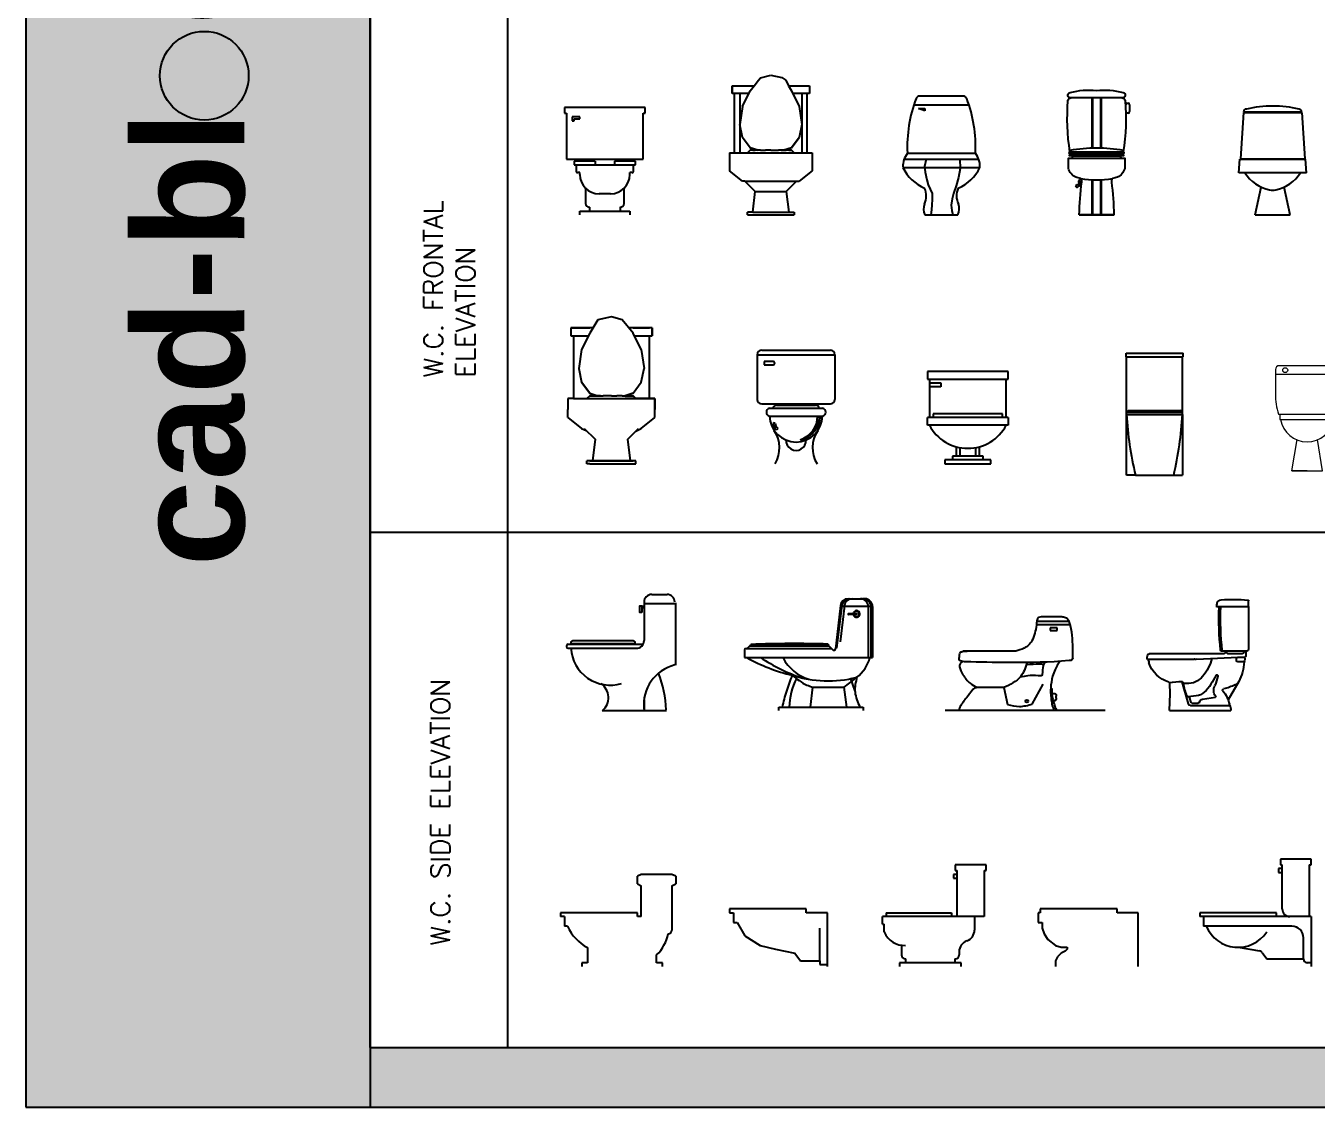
# Model space of a CAD drawing. Header units: millimetres. Extents: x 21526 to 38340, y 1344 to 14848.
# Drawn here: x 21526 to 29919, y 1344 to 8372 of the extents above; entities that cross this region are included whole.
import ezdxf

# ---------------------------------------------------------------- set-up
doc = ezdxf.new("R2010")
doc.units = ezdxf.units.MM
doc.layers.add('www.cad-blocks.net', color=7, linetype='Continuous')
doc.styles.get("Standard").update_dxf_attribs({"font": 'arial.ttf'})

# ---------------------------------------------------------------- blocks, each defined once
blk = doc.blocks.new('A$C23D70EB2')
for p, q in [((524.2, 698.9, -342.9), (0, 698.9, -342.9)), ((0, 698.9, -342.9), (0, 661.4, -342.9)), ((524.2, 661.4, -342.9), (524.2, 698.9, -342.9)), ((0, 661.4, -342.9), (12.5, 661.4, -342.9)), ((12.5, 661.4, -342.9), (12.5, 361.9, -342.9)), ((99.8, 636.5, -342.9), (49.9, 636.5, -342.9)), ((49.9, 636.5, -342.9), (49.9, 611.5, -342.9)), ((49.9, 611.5, -342.9), (62.4, 611.5, -342.9)), ((62.4, 624, -342.9), (99.8, 624, -342.9)), ((62.4, 611.5, -342.9), (62.4, 624, -342.9)), ((99.8, 624, -342.9), (99.8, 636.5, -342.9)), ((511.7, 661.4, -342.9), (524.2, 661.4, -342.9)), ((511.7, 361.9, -342.9), (511.7, 661.4, -342.9)), ((12.5, 361.9, -342.9), (511.7, 361.9, -342.9)), ((62.4, 349.4, -342.9), (62.4, 324.5, -342.9)), ((199.7, 349.4, -342.9), (62.4, 349.4, -342.9)), ((199.7, 349.4, -342.9), (199.7, 324.5, -342.9)), ((324.5, 349.4, -342.9), (324.5, 324.5, -342.9)), ((461.8, 349.4, -342.9), (324.5, 349.4, -342.9)), ((461.8, 324.5, -342.9), (461.8, 349.4, -342.9)), ((62.4, 324.5, -342.9), (461.8, 324.5, -342.9)), ((74.9, 324.5, -342.9), (74.9, 287, -342.9)), ((99.8, 274.6, -342.9), (87.4, 274.6, -342.9)), ((99.8, 262.1, -342.9), (99.8, 274.6, -342.9)), ((436.8, 274.6, -342.9), (424.3, 274.6, -342.9)), ((424.3, 262.1, -342.9), (424.3, 274.6, -342.9)), ((449.3, 287, -342.9), (449.3, 324.5, -342.9)), ((137.3, 173, -342.9), (137.3, 74.9, -342.9)), ((386.9, 74.9, -342.9), (386.9, 173, -342.9)), ((299.5, 137.3, -342.9), (224.6, 137.3, -342.9)), ((99.8, 25, -342.9), (424.3, 25, -342.9)), ((99.8, 0, -342.9), (99.8, 25, -342.9)), ((162.2, 49.9, -342.9), (162.2, 25, -342.9)), ((361.9, 49.9, -342.9), (361.9, 25, -342.9)), ((424.3, 25, -342.9), (424.3, 0, -342.9))]:
    blk.add_line(p, q)
for centre, radius, start, end in [((87.4, 287, -342.9), 12.5, 180, 270), ((224.6, 262.1, -342.9), 124.8, 180, 270), ((299.5, 262.1, -342.9), 124.8, 270, 0), ((436.8, 287, -342.9), 12.5, 270, 0), ((162.2, 74.9, -342.9), 25, 180, 270), ((361.9, 74.9, -342.9), 25, 270, 0)]:
    blk.add_arc(centre, radius, start, end)
blk = doc.blocks.new('A$C02040E19')
for p, q in [((16.8, 840, 10), (161.3, 840, 10)), ((16.8, 840, 10), (16.8, 789.6, 10)), ((16.8, 789.6, 10), (16.8, 840, 10)), ((134.4, 806.4, 10), (161.3, 840, 10)), ((161.3, 840, 10), (189, 876, 10)), ((189, 876, 10), (201.6, 890.4, 10)), ((201.6, 890.4, 10), (268.8, 907.2, 10)), ((268.8, 907.2, 10), (339.6, 893, 10)), ((339.6, 893, 10), (365.7, 875, 10)), ((365.7, 875, 10), (383, 840, 10)), ((383, 840, 10), (520.8, 840, 10)), ((383, 840, 10), (403.2, 806.4, 10)), ((520.8, 840, 10), (520.8, 789.6, 10)), ((520.8, 840, 10), (520.8, 789.6, 10)), ((33.6, 789.6, 10), (16.8, 789.6, 10)), ((126, 789.6, 10), (33.6, 789.6, 10)), ((33.6, 403.2, 10), (33.6, 789.6, 10)), ((33.6, 403.2, 10), (33.6, 789.6, 10)), ((67.2, 789.6, 10), (67.2, 403.2, 10)), ((84, 705.6, 10), (134.4, 806.4, 10)), ((403.2, 806.4, 10), (453.6, 705.6, 10)), ((504, 789.6, 10), (411.6, 789.6, 10)), ((470.4, 789.6, 10), (470.4, 403.2, 10)), ((504, 789.6, 10), (504, 403.2, 10)), ((504, 789.6, 10), (504, 403.2, 10)), ((520.8, 789.6, 10), (504, 789.6, 10)), ((84, 705.6, 10), (67.2, 588, 10)), ((453.6, 705.6, 10), (470.4, 588, 10)), ((84, 504, 10), (67.2, 588, 10)), ((84, 504, 10), (67.2, 588, 10)), ((470.4, 588, 10), (453.6, 504, 10)), ((470.4, 588, 10), (453.6, 504, 10)), ((134.4, 436.8, 10), (84, 504, 10)), ((134.4, 436.8, 10), (84, 504, 10)), ((453.6, 504, 10), (403.2, 436.8, 10)), ((403.2, 436.8, 10), (453.6, 504, 10)), ((117.6, 403.2, 10), (134.4, 420, 10)), ((134.4, 420, 10), (117.6, 403.2, 10)), ((184.8, 420, 10), (134.4, 436.8, 10)), ((134.4, 436.8, 10), (184.8, 420, 10)), ((151.2, 420, 10), (134.4, 420, 10)), ((151.2, 420, 10), (134.4, 420, 10)), ((151.2, 420, 10), (168, 420, 10)), ((168, 420, 10), (151.2, 420, 10)), ((201.6, 420, 10), (168, 420, 10)), ((201.6, 420, 10), (168, 420, 10)), ((201.6, 420, 10), (235.2, 420, 10)), ((201.6, 420, 10), (235.2, 420, 10)), ((268.8, 420, 10), (235.2, 420, 10)), ((268.8, 420, 10), (235.2, 420, 10)), ((268.8, 420, 10), (319.2, 420, 10)), ((268.8, 420, 10), (319.2, 420, 10)), ((336, 420, 10), (319.2, 420, 10)), ((336, 420, 10), (319.2, 420, 10)), ((336, 420, 10), (369.6, 420, 10)), ((369.6, 420, 10), (336, 420, 10)), ((403.2, 436.8, 10), (352.8, 420, 10)), ((403.2, 436.8, 10), (352.8, 420, 10)), ((386.4, 420, 10), (369.6, 420, 10)), ((386.4, 420, 10), (369.6, 420, 10)), ((386.4, 420, 10), (403.2, 420, 10)), ((403.2, 420, 10), (386.4, 420, 10)), ((403.2, 420, 10), (420, 403.2, 10)), ((420, 403.2, 10), (403.2, 420, 10)), ((0, 403.2, 10), (0, 285.6, 10)), ((0, 403.2, 10), (33.6, 403.2, 10)), ((33.6, 403.2, 10), (504, 403.2, 10)), ((504, 403.2, 10), (537.6, 403.2, 10)), ((537.6, 403.2, 10), (537.6, 285.6, 10)), ((84, 218.4, 10), (0, 285.6, 10)), ((537.6, 285.6, 10), (453.6, 218.4, 10)), ((100.8, 218.4, 10), (84, 218.4, 10)), ((168, 151.2, 10), (100.8, 218.4, 10)), ((100.8, 218.4, 10), (436.8, 218.4, 10)), ((436.8, 218.4, 10), (369.6, 151.2, 10)), ((436.8, 218.4, 10), (453.6, 218.4, 10)), ((151.2, 16.8, 10), (168, 151.2, 10)), ((168, 151.2, 10), (369.6, 151.2, 10)), ((369.6, 151.2, 10), (386.4, 16.8, 10)), ((151.2, 16.8, 10), (117.6, 16.8, 10)), ((117.6, 0, 10), (117.6, 16.8, 10)), ((151.2, 16.8, 10), (386.4, 16.8, 10)), ((386.4, 16.8, 10), (420, 16.8, 10)), ((420, 16.8, 10), (420, 0, 10)), ((117.6, 0, 10), (420, 0, 10))]:
    blk.add_line(p, q)
blk = doc.blocks.new('A$C18DD4CC0')
for p, q in [((753.8, 609.1), (624.6, 609.1)), ((813.4, 557.7), (593.3, 557.7)), ((806.3, 577.9), (595, 577.9)), ((727.8, 537.8), (683.4, 537.8)), ((683.4, 537.8), (683.4, 520.3)), ((683.4, 520.3), (727.8, 520.3)), ((727.8, 520.3), (727.8, 537.8)), ((458.6, 385.2), (117.6, 385.2)), ((828.9, 342.1), (830.2, 385.2)), ((566.3, 41.7), (636.3, 170.8)), ((383, 150.3), (205.7, 150.6)), ((382, 149.2), (404.8, 39)), ((1040.6, 0), (0, 0))]:
    blk.add_line(p, q)
blk.add_circle((531, 61.1), 8.48)
for points, knots in [([(624.6, 609.1), (618.1, 608), (593.9, 603.6), (595.4, 550.6), (583.1, 503.3), (566, 444.8), (517.9, 402.3), (477.1, 390.5), (458.6, 385.2)], [0, 0, 0, 0, 18.236176, 69.061561, 122.456884, 176.593694, 245.779507, 303.423051, 303.423051, 303.423051, 303.423051]), ([(830.2, 385.2), (829, 441.3), (827.7, 499.7), (811.6, 565.3), (805.2, 583), (791.5, 600.9), (772.7, 606.6), (760.8, 608.2), (753.8, 609.1)], [0, 0, 0, 0, 167.056428, 174.252537, 202.450997, 223.475059, 238.398193, 259.649204, 259.649204, 259.649204, 259.649204]), ([(126.4, 317.4), (119.6, 317.7), (107.9, 318.2), (91.8, 326.3), (90.9, 344.1), (93.4, 359.7), (95.2, 378.5), (106.6, 382.1), (113.6, 385.1), (126, 385.6), (135.4, 385.4), (142.2, 385.4)], [0, 0, 0, 0, 20.780863, 35.63053, 47.472751, 69.520682, 87.74979, 94.511155, 103.195767, 110.779566, 131.378002, 131.378002, 131.378002, 131.378002]), ([(828.9, 342.1), (827.7, 337.4), (824.8, 326.4), (676.6, 312.4), (477.3, 312), (245.2, 313.3), (139.9, 317), (126.4, 317.4)], [0, 0, 0, 0, 13.293157, 31.529334, 395.078492, 671.058398, 711.59241, 711.59241, 711.59241, 711.59241]), ([(112.8, 317.3), (106.4, 313.5), (94.1, 306.2), (92.5, 270.9), (117.1, 227.3), (154.4, 178.7), (190.7, 158.8), (205.7, 150.6)], [0, 0, 0, 0, 21.013095, 40.027575, 96.711891, 169.218526, 219.988383, 219.988383, 219.988383, 219.988383]), ([(534, 313.3), (522.4, 279.1), (496.4, 202.3), (421.9, 168.2), (380.6, 149.2)], [0, 0, 0, 0, 104.066546, 233.566286, 233.566286, 233.566286, 233.566286]), ([(648.4, 314.6), (643.6, 307.1), (628.4, 283.3), (636.3, 252.2), (627.1, 222.4), (585.4, 229.7), (543.9, 228.6), (504.7, 220), (488.3, 216.5)], [0, 0, 0, 0, 25.867335, 82.592229, 89.833464, 112.868652, 181.501699, 230.854119, 230.854119, 230.854119, 230.854119]), ([(639, 299.8), (630.5, 300.4), (593.7, 302.7), (556.9, 299.6), (528.7, 297.1)], [0, 0, 0, 0, 25.604396, 110.482575, 110.482575, 110.482575, 110.482575]), ([(745.3, 318.6), (734.2, 302.1), (714.2, 272.4), (693.4, 213), (685.7, 158.2), (685.1, 103.2), (691.3, 64.4), (695, 30.8), (703.2, 14.1), (705.4, 2.7), (701.2, 0.7), (699.6, 0)], [0, 0, 0, 0, 59.735364, 106.951324, 187.196144, 224.842231, 270.870894, 306.469727, 322.208435, 330.275383, 335.12636, 335.12636, 335.12636, 335.12636]), ([(204.3, 147.9), (200.6, 147.8), (191, 147.5), (167.5, 122.7), (139.2, 80.2), (104.8, 42.9), (88.8, 10.5), (92.9, 2.2), (94, 0)], [0, 0, 0, 0, 10.849172, 28.077118, 96.140782, 166.348893, 185.92635, 193.167764, 193.167764, 193.167764, 193.167764]), ([(686.1, 149.2), (688.9, 144.9), (694.8, 135.9), (690.5, 107.3), (699.5, 71), (710.5, 38.2), (715.1, 17.8), (723.3, 10.1), (720, 3.2), (718.4, 0)], [0, 0, 0, 0, 15.034839, 31.168983, 82.893877, 126.297428, 134.801885, 145.643862, 155.432524, 155.432524, 155.432524, 155.432524]), ([(694.2, 108.9), (702.7, 110.7), (712, 112.6), (720.4, 104.4), (722.1, 95.8), (717.9, 84.4), (724.2, 71.8), (714.2, 61.4), (707.7, 63.6), (704.9, 64.5)], [0, 0, 0, 0, 22.917153, 24.819545, 34.608207, 46.783349, 60.295521, 71.709332, 79.894637, 79.894637, 79.894637, 79.894637]), ([(404.8, 39), (430.9, 32.9), (484.9, 20.2), (538.5, 34.4), (566.3, 41.7)], [0, 0, 0, 0, 78.985715, 163.722913, 163.722913, 163.722913, 163.722913])]:
    blk.add_open_spline(points, degree=3, knots=knots)
blk = doc.blocks.new('B17')
for p, q in [((0.15564, 0.77223), (-0.14255, 0.77223)), ((-0.17293, 0.71445), (0.18602, 0.71445)), ((-0.10094, 0.67552), (-0.14335, 0.69145)), ((-0.14335, 0.69145), (-0.10094, 0.69145)), ((-0.10094, 0.69145), (-0.10094, 0.67552)), ((-0.212, 0.4006), (0.22822, 0.4006)), ((-0.23504, 0.36315), (0.24813, 0.36315)), ((-0.2433, 0.30829), (0.25633, 0.30829)), ((-0.1011, -0.00007), (0.11419, -0.00007))]:
    blk.add_line(p, q)
for points in [[(-0.09353, 0.36315), (-0.10289, 0.31458), (-0.09958, 0.27676), (-0.08919, 0.22691), (-0.07916, 0.19428), (-0.06639, 0.1669), (-0.0543, 0.13887), (-0.05431, 0.10045), (-0.05557, 0.06603), (-0.05746, 0.03361), (-0.06324, -0.00007)], [(0.12733, 0.36315), (0.12938, 0.30257), (0.11708, 0.24318), (0.10291, 0.18977), (0.08613, 0.13973), (0.07559, 0.10481), (0.07022, 0.06251), (0.07427, 0.02932), (0.08139, -0.00007)]]:
    blk.add_lwpolyline(points)
for centre, radius, start, end in [((-0.11804, 0.73235), 0.04682, 120.55015, 149.49138), ((0.13113, 0.73235), 0.04682, 30.50862, 59.44985), ((0.67203, 0.44257), 0.88763, 159.31418, 182.66422), ((-0.65894, 0.44257), 0.88763, 357.33578, 20.68582), ((-0.10734, 0.31602), 0.13612, 141.77636, 182.08624), ((0.12043, 0.31602), 0.13612, 356.74406, 38.41488), ((-0.00091, 0.42137), 0.26747, 204.91194, 247.6764), ((0.014, 0.42137), 0.26747, 292.3236, 335.08806), ((-0.21246, 0.12381), 0.12085, 334.07375, 24.51289), ((0.22555, 0.12381), 0.12085, 155.48711, 205.92625), ((-0.0084, 0.03899), 0.1006, 161.46205, 202.8468), ((0.02148, 0.03899), 0.1006, 337.1532, 18.53795)]:
    blk.add_arc(centre, radius, start, end)
blk = doc.blocks.new('52455215')
at = {"xscale": 10, "zscale": 10}
blk.add_blockref('B17', (-0.0022, -0.0142), dxfattribs=at)
blk = doc.blocks.new('WC-FR')
at = {"xscale": 0.1, "zscale": 0.1}
blk.add_blockref('52455215', (-0.0063, 0.0143), dxfattribs=at)
blk = doc.blocks.new('A$C24112E21')
blk.add_blockref('WC-FR', (0.25, 0))
blk = doc.blocks.new('A$C67E6062D')
for p, q in [((0.3583, 0.7599), (0.0228, 0.7599)), ((0.1602, 0.76), (0.1602, 0.4335)), ((0.1642, 0.76), (0.1642, 0.4335)), ((0.216, 0.76), (0.216, 0.4335)), ((0.22, 0.76), (0.22, 0.4335)), ((0.3795, 0.716), (0.3781, 0.7156)), ((0.3895, 0.726), (0.3945, 0.726)), ((0.4045, 0.716), (0.4045, 0.6713)), ((0.3945, 0.6613), (0.3795, 0.6613)), ((0.0166, 0.4106), (0.3636, 0.4106)), ((0.0188, 0.3966), (0.3614, 0.3966)), ((0.0279, 0.384), (0.3523, 0.384)), ((0.0303, 0.3697), (0.3499, 0.3697)), ((0.1602, 0.2288), (0.1602, 0)), ((0.1642, 0.2288), (0.1642, 0)), ((0.216, 0.2288), (0.216, 0)), ((0.22, 0.2288), (0.22, 0)), ((0.0777, 0), (0.3025, 0))]:
    blk.add_line(p, q)
blk.add_lwpolyline([(0.0777, 0, -0.024072), (0.0934, 0.2127, 0.274361), (0.0868, 0.2363, -0.029039), (0.0543, 0.2447, -0.220179), (0.0076, 0.3024), (0.0076, 0.3697), (0.0303, 0.3697, 0.698149), (0.0279, 0.384), (0.0144, 0.384, -0.282384), (0.0188, 0.3966, -0.693818), (0.0166, 0.4106, -0.056314), (0.0038, 0.7422, -0.32523), (0.0232, 0.76, -0.936738), (0.0182, 0.796, -0.085651), (0.1901, 0.8095, -0.085651), (0.362, 0.796, -0.936738), (0.357, 0.76, -0.32523), (0.3764, 0.7422, -0.056314), (0.3636, 0.4106, -0.693818), (0.3614, 0.3966, -0.282384), (0.3658, 0.384), (0.3523, 0.384, 0.698149), (0.3499, 0.3697), (0.3726, 0.3697), (0.3726, 0.3024, -0.220179), (0.3259, 0.2447, -0.029039), (0.2934, 0.2363, 0.274361), (0.2868, 0.2127, -0.024072), (0.3025, 0)], format="xyb", close=True)
for points in [[(0.3648, 0.4185, 0.040912), (0.1901, 0.434, 0.040912), (0.0154, 0.4185)], [(0.0835, 0.1914, 0.151822), (0.09, 0.1832, 0.151822)], [(0.0915, 0.1964, 0.067816), (0.0864, 0.1965)]]:
    blk.add_lwpolyline(points, format="xyb")
blk.add_circle((0.0792, 0.1973), 0.0035)
for centre, radius, start, end in [((0.3895, 0.716), 0.01, 90, 180), ((0.3945, 0.716), 0.01, 0, 90), ((0.3945, 0.6713), 0.01, 270, 0), ((0.0696, 0.178), 0.0186, 83.0734, 146.76911), ((0.0631, 0.1881), 0.00911, 179.21592, 240.78408), ((0.0583, 0.1977), 0.0176, 271.13545, 339.02204), ((0.0792, 0.1973), 0.00733, 113.45619, 66.54381), ((0.0925, 0.2153), 0.0198, 155.36055, 214.79694), ((0.0792, 0.2158), 0.00911, 59.21592, 120.78408), ((0.0658, 0.2153), 0.0198, 325.20306, 24.63945), ((0.1901, 0.8995), 0.6712, 261.14897, 278.85103)]:
    blk.add_arc(centre, radius, start, end)
blk = doc.blocks.new('A$C15A02983')
for p, q in [((0, 0.7684), (0, 0.7934)), ((0, 0.7934), (0.37, 0.7934)), ((0, 0.7684), (0.37, 0.7684)), ((0.0037, 0), (0.0037, 0.7684)), ((0.3663, 0.395), (0.3663, 0.7684)), ((0.37, 0.7684), (0.37, 0.7934)), ((0.0156, 0.42), (0.3544, 0.42)), ((0.0037, 0.41), (0.3663, 0.41)), ((0.0037, 0.395), (0.3663, 0.395)), ((0.3663, 0.395), (0.3663, 0)), ((0.0604, 0), (0.0037, 0)), ((0.0604, 0), (0.3096, 0)), ((0.3096, 0), (0.3663, 0))]:
    blk.add_line(p, q)
for centre, radius, start, end in [((0.0219, 0.4005), 0.0205, 107.87307, 152.33244), ((0.3481, 0.4005), 0.0205, 27.66756, 72.12693), ((2.1964, 0.5079), 2.1956, 182.94772, 193.3756), ((-1.8264, 0.5079), 2.1956, 346.6244, 357.05228)]:
    blk.add_arc(centre, radius, start, end)
blk = doc.blocks.new('A$C4F765AC8')
for p, q in [((0.03, 0.6662), (0.0095, 0.365)), ((0.03, 0.669), (0.4088, 0.669)), ((0.03, 0.6662), (0.4088, 0.6662)), ((0.4088, 0.6662), (0.4293, 0.365)), ((0, 0.2738), (0.005, 0.362)), ((0.005, 0.362), (0.4338, 0.362)), ((0.0095, 0.365), (0.4293, 0.365)), ((0.4388, 0.2738), (0.4338, 0.362)), ((0.4388, 0.2738), (0, 0.2738)), ((0.1049, 0), (0.1444, 0.1811)), ((0.3339, 0), (0.2944, 0.1811)), ((0.1049, 0), (0.3339, 0))]:
    blk.add_line(p, q)
for centre, radius, start, end in [((0.049, 0.669), 0.019, 89.98069, 180), ((0.2202, -0.0739), 0.781, 77.29678, 102.66461), ((0.3898, 0.669), 0.019, 0, 83.67746), ((0.2499, 0.4087), 0.2509, 212.54392, 258.33728), ((0.1889, 0.4087), 0.2509, 281.66272, 327.45608), ((0.2194, 0.2609), 0.1, 258.33728, 281.66272)]:
    blk.add_arc(centre, radius, start, end)
blk = doc.blocks.new('A$C34764944')
at = {"linetype": 'Continuous'}
for p, q in [((0.1943, 0.9362), (0.1413, 0.8479)), ((0.2826, 0.9539), (0.1943, 0.9362)), ((0.3533, 0.9362), (0.2826, 0.9539)), ((0.4239, 0.8479), (0.3533, 0.9362)), ((0.0353, 0.8832), (0.0177, 0.8832)), ((0.0177, 0.8832), (0.0353, 0.8832)), ((0.0177, 0.8832), (0.0177, 0.8302)), ((0.0177, 0.8832), (0.0177, 0.8302)), ((0.0353, 0.8832), (0.1413, 0.8832)), ((0.1625, 0.8832), (0.0353, 0.8832)), ((0.1413, 0.8479), (0.0883, 0.7419)), ((0.5299, 0.8832), (0.3957, 0.8832)), ((0.4239, 0.8832), (0.5299, 0.8832)), ((0.4769, 0.7419), (0.4239, 0.8479)), ((0.5476, 0.8832), (0.5299, 0.8832)), ((0.5476, 0.8832), (0.5299, 0.8832)), ((0.5476, 0.8302), (0.5476, 0.8832)), ((0.5476, 0.8832), (0.5476, 0.8302)), ((0.0177, 0.8302), (0.0353, 0.8302)), ((0.0353, 0.8302), (0.0353, 0.4239)), ((0.0353, 0.8302), (0.0353, 0.4239)), ((0.0353, 0.8302), (0.1325, 0.8302)), ((0.4328, 0.8302), (0.5299, 0.8302)), ((0.5299, 0.4239), (0.5299, 0.8302)), ((0.5299, 0.4239), (0.5299, 0.8302)), ((0.5299, 0.8302), (0.5476, 0.8302)), ((0.0883, 0.7419), (0.0707, 0.6182)), ((0.4769, 0.7419), (0.4946, 0.6182)), ((0.0707, 0.6182), (0.0883, 0.5299)), ((0.0707, 0.6182), (0.0883, 0.5299)), ((0.4769, 0.5299), (0.4946, 0.6182)), ((0.4769, 0.5299), (0.4946, 0.6182)), ((0.1413, 0.4593), (0.0883, 0.5299)), ((0.0883, 0.5299), (0.1413, 0.4593)), ((0.4239, 0.4593), (0.4769, 0.5299)), ((0.4239, 0.4593), (0.4769, 0.5299)), ((0.0353, 0.4239), (0, 0.4239)), ((0.0353, 0.4239), (0, 0.4239)), ((0, 0.4239), (0, 0.3533)), ((0, 0.4239), (0, 0.3533)), ((0, 0.4239), (0, 0.3533)), ((0.0353, 0.4239), (0.4239, 0.4239)), ((0.1236, 0.4239), (0.1413, 0.4416)), ((0.1413, 0.4416), (0.1236, 0.4239)), ((0.1413, 0.4593), (0.1943, 0.4416)), ((0.1413, 0.4593), (0.1943, 0.4416)), ((0.1413, 0.4416), (0.159, 0.4416)), ((0.159, 0.4416), (0.1413, 0.4416)), ((0.159, 0.4416), (0.1766, 0.4416)), ((0.159, 0.4416), (0.1766, 0.4416)), ((0.1766, 0.4416), (0.212, 0.4416)), ((0.212, 0.4416), (0.1766, 0.4416)), ((0.212, 0.4416), (0.2296, 0.4416)), ((0.212, 0.4416), (0.2296, 0.4416)), ((0.2826, 0.4416), (0.2296, 0.4416)), ((0.2826, 0.4416), (0.2296, 0.4416)), ((0.2826, 0.4416), (0.318, 0.4416)), ((0.2826, 0.4416), (0.318, 0.4416)), ((0.3533, 0.4416), (0.318, 0.4416)), ((0.3533, 0.4416), (0.318, 0.4416)), ((0.3533, 0.4416), (0.3886, 0.4416)), ((0.3533, 0.4416), (0.3886, 0.4416)), ((0.4239, 0.4593), (0.3709, 0.4416)), ((0.3709, 0.4416), (0.4239, 0.4593)), ((0.3709, 0.4239), (0.4416, 0.4239)), ((0.3886, 0.4416), (0.4063, 0.4416)), ((0.4063, 0.4416), (0.3886, 0.4416)), ((0.3886, 0.4239), (0.4239, 0.4239)), ((0.4063, 0.4416), (0.4239, 0.4416)), ((0.4063, 0.4416), (0.4239, 0.4416)), ((0.4239, 0.4416), (0.4416, 0.4239)), ((0.4416, 0.4239), (0.4239, 0.4416)), ((0.4239, 0.4239), (0.4416, 0.4239)), ((0.4239, 0.4239), (0.4416, 0.4239)), ((0.4416, 0.4239), (0.4946, 0.4239)), ((0.4946, 0.4239), (0.5123, 0.4239)), ((0.5476, 0.4239), (0.5299, 0.4239)), ((0.5299, 0.4239), (0.5476, 0.4239)), ((0.5652, 0.4239), (0.5476, 0.4239)), ((0.5476, 0.4239), (0.5652, 0.4239)), ((0.5652, 0.4239), (0.5652, 0.3533)), ((0.5652, 0.3533), (0.5652, 0.4239)), ((0, 0.3003), (0, 0.3533)), ((0.5652, 0.3003), (0.5652, 0.3533)), ((0, 0.3003), (0.0883, 0.2296)), ((0.4769, 0.2296), (0.5652, 0.3003)), ((0.0883, 0.2296), (0.1194, 0.2162)), ((0.106, 0.2296), (0.1766, 0.159)), ((0.3886, 0.159), (0.4593, 0.2296)), ((0.4416, 0.212), (0.4769, 0.2296)), ((0.4416, 0.212), (0.4769, 0.2296)), ((0.1766, 0.159), (0.159, 0.0177)), ((0.4063, 0.0177), (0.3886, 0.159)), ((0.1413, 0.0177), (0.1236, 0.0177)), ((0.1413, 0.0177), (0.1236, 0.0177)), ((0.1236, 0), (0.1236, 0.0177)), ((0.1413, 0), (0.1236, 0)), ((0.1413, 0.0177), (0.159, 0.0177)), ((0.159, 0.0177), (0.1413, 0.0177)), ((0.1413, 0), (0.159, 0)), ((0.159, 0.0177), (0.4063, 0.0177)), ((0.4063, 0.0177), (0.159, 0.0177)), ((0.159, 0), (0.4063, 0)), ((0.4063, 0.0177), (0.4239, 0.0177)), ((0.4239, 0.0177), (0.4063, 0.0177)), ((0.4063, 0), (0.4239, 0)), ((0.4416, 0.0177), (0.4239, 0.0177)), ((0.4416, 0.0177), (0.4239, 0.0177)), ((0.4239, 0), (0.4416, 0)), ((0.4416, 0), (0.4416, 0.0177))]:
    blk.add_line(p, q, dxfattribs=at)
for p, q in [((0.4416, 0.4239), (0.3709, 0.4239)), ((0.4946, 0.4239), (0.4416, 0.4239)), ((0.5123, 0.4239), (0.4946, 0.4239)), ((0.5299, 0.4239), (0.5123, 0.4239)), ((0.5123, 0.4239), (0.5299, 0.4239))]:
    blk.add_line(p, q)
blk = doc.blocks.new('A$C605E6566')
for p, q in [((0, 0.7084), (0.506, 0.7084)), ((0, 0.7084), (0, 0.4184)), ((0.03, 0.7384), (0.476, 0.7384)), ((0.506, 0.7084), (0.506, 0.4184)), ((0.03, 0.3884), (0.476, 0.3884)), ((0.0805, 0.36), (0.4255, 0.36)), ((0.1261, 0.38), (0.3799, 0.38)), ((0.0805, 0.31), (0.4255, 0.31))]:
    blk.add_line(p, q)
at = {"linetype": 'ByBlock'}
for p, q in [((0.1035, 0.665), (0.046, 0.665)), ((0.046, 0.665), (0.046, 0.642)), ((0.046, 0.642), (0.1035, 0.642))]:
    blk.add_line(p, q, dxfattribs=at)
for centre, radius, start, end in [((0.03, 0.7084), 0.03, 90, 180), ((0.476, 0.7084), 0.03, 0, 90), ((0.03, 0.4184), 0.03, 180, 270), ((0.086, 0.335), 0.0256, 102.5017, 257.4983), ((0.1303, 0.3472), 0.0331, 97.06692, 157.7021), ((0.3757, 0.3472), 0.0331, 22.2979, 82.93308), ((0.42, 0.335), 0.0256, 282.5017, 77.4983), ((0.476, 0.4184), 0.03, 270, 0), ((0.253, 0.3135), 0.1725, 181.16647, 358.83353), ((0.1111, 0.2553), 0.01, 55.58602, 144.99787), ((0.1808, 0.2767), 0.0795, 191.34159, 222.45663), ((0.1721, 0.2726), 0.0561, 189.27625, 227.45027), ((0.233, 0.3088), 0.1599, 287.17226, 0.43011), ((0.2422, 0.3036), 0.1538, 285.94788, 2.38325), ((0.2362, 0.3233), 0.1768, 288.15871, 355.6854), ((-0.0531, 0.1034), 0.1988, 328.67259, 33.92052), ((0.1236, 0.2339), 0.0109, 262.65886, 346.24875), ((0.5591, 0.1034), 0.1988, 146.07948, 211.32741), ((0.253, 0.1536), 0.0668, 179.25171, 0.74829)]:
    blk.add_arc(centre, radius, start, end)
blk.add_arc((0.1035, 0.6535), 0.0115, 270, 90, dxfattribs=at)
blk = doc.blocks.new('A$C0D8A6A24')
for p, q in [((0.525, 0.6), (0, 0.6)), ((0, 0.6), (0, 0.55)), ((0.525, 0.55), (0.525, 0.6)), ((0, 0.55), (0.525, 0.55)), ((0.0125, 0.55), (0.0125, 0.3)), ((0.0125, 0.525), (0.0875, 0.525)), ((0.0875, 0.525), (0.0875, 0.5)), ((0.5125, 0.3), (0.5125, 0.55)), ((0.0875, 0.5), (0.0125, 0.5)), ((0.525, 0.3), (0, 0.3)), ((0, 0.25), (0, 0.3)), ((0.4875, 0.325), (0.0375, 0.325)), ((0.0375, 0.325), (0.0375, 0.3)), ((0.4875, 0.3), (0.4875, 0.325)), ((0.525, 0.3), (0.525, 0.25)), ((0.525, 0.25), (0, 0.25)), ((0.1875, 0.1102), (0.1875, 0.05)), ((0.2125, 0.05), (0.2125, 0.1041)), ((0.3125, 0.1041), (0.3125, 0.05)), ((0.3375, 0.05), (0.3375, 0.1102)), ((0.4125, 0.025), (0.1125, 0.025)), ((0.1125, 0.025), (0.1125, 0)), ((0.1125, 0), (0.4125, 0)), ((0.3625, 0.05), (0.1625, 0.05)), ((0.1625, 0.05), (0.1625, 0.025)), ((0.3625, 0.025), (0.3625, 0.05)), ((0.4125, 0), (0.4125, 0.025))]:
    blk.add_line(p, q)
blk.add_arc((0.2625, 0.3833), 0.2833, 208.0725, 331.9275)
blk = doc.blocks.new('A$C3C9E5D01')
at = {"color": 7}
blk.add_blockref('A$C0D8A6A24', (0, 0), dxfattribs=at)
blk = doc.blocks.new('A$C26B11A0F')
at = {"lineweight": 5}
for p, q in [((0.3877, 0.6837), (0.025, 0.6838)), ((0, 0.6588), (0, 0.6288)), ((0, 0.6288), (0, 0.4988)), ((0, 0.6288), (0.4127, 0.6287)), ((0.4127, 0.6287), (0.379, 0.6287)), ((0.4127, 0.6287), (0.4127, 0.6587)), ((0.4127, 0.6287), (0.4127, 0.4987)), ((0.02, 0.3688), (0.03, 0.3688)), ((0.02, 0.3688), (0.3927, 0.3687)), ((0.03, 0.3688), (0.03, 0.3338)), ((0.3927, 0.3687), (0.3827, 0.3687)), ((0.3827, 0.3687), (0.3827, 0.3337)), ((0.03, 0.3338), (0.3827, 0.3337)), ((0.1063, 0.0001), (0.1417, 0.2035)), ((0.3063, 0.0001), (0.2728, 0.2035)), ((0.2063, 0.0001), (0.1063, 0.0001)), ((0.1063, 0.0001), (0.3063, 0.0001))]:
    blk.add_line(p, q, dxfattribs=at)
blk.add_circle((0.064, 0.6544), 0.0159, dxfattribs=at)
for centre, radius, start, end in [((0.025, 0.6588), 0.025, 90, 180), ((0.3877, 0.6587), 0.025, 0, 90), ((0.4325, 0.4988), 0.4325, 180, 197.49232), ((-0.0198, 0.4987), 0.4325, 342.50768, 0), ((0.2063, 0.3646), 0.1763, 179.98453, 180.16143), ((0.2063, 0.3646), 0.1763, 359.67758, 359.98453), ((0.2063, 0.3646), 0.1763, 190.02868, 349.98523)]:
    blk.add_arc(centre, radius, start, end, dxfattribs=at)
at = {"lineweight": 5, "width": 0.8, "flags": 9}
for tag in ['XSIZE', 'YSIZE']:
    blk.add_attdef(tag, (0.2063, 0.0001), '', height=0.0005, dxfattribs=at)
blk = doc.blocks.new('A$C32676E59')
for p, q in [((0.5029, 0.7044), (0.5029, 0.4544)), ((0.5029, 0.678), (0.5029, 0.6676)), ((0.504, 0.6962), (0.7016, 0.6962)), ((0.5529, 0.7544), (0.6529, 0.7544)), ((0.7065, 0.7009), (0.7065, 0.2954)), ((0, 0.4216), (0, 0.4144)), ((0.01, 0.4316), (0.4973, 0.4316)), ((0.1029, 0.4345), (0.1029, 0.4316)), ((0.3029, 0.4345), (0.3029, 0.4316)), ((0.01, 0.4044), (0.4529, 0.4044)), ((0.2314, 0.0009), (0.6494, 0.0009)), ((0.5029, 0.0677), (0.5029, 0.0044)), ((0.5029, 0.0677), (0.5029, 0.0044))]:
    blk.add_line(p, q)
for points in [[(0.4884, 0.6364), (0.4754, 0.6364), (0.4754, 0.6806), (0.4884, 0.6806)], [(0.504, 0.6676), (0.491, 0.6676), (0.491, 0.678), (0.504, 0.678)]]:
    blk.add_lwpolyline(points, close=True)
blk.add_lwpolyline([(0.4423, 0.4345), (0.0303, 0.4345), (0.0303, 0.4445, -0.414214), (0.0403, 0.4545), (0.4323, 0.4545, -0.414214), (0.4423, 0.4445)], format="xyb", close=True)
for centre, radius, start, end in [((0.5529, 0.7044), 0.05, 90, 180), ((0.6529, 0.7044), 0.05, 0, 90), ((0.01, 0.4216), 0.01, 90, 180), ((0.4529, 0.4544), 0.05, 270, 0), ((0.01, 0.4144), 0.01, 180, 270), ((0.2822, 0.4205), 0.2552, 183.26355, 287.05698), ((0.7678, 0.0377), 0.2666, 104.09571, 186.08184), ((0.1601, 0.0838), 0.1114, 311.19925, 54.43873), ((-0.0919, -0.0262), 0.7396, 2.37195, 21.30695)]:
    blk.add_arc(centre, radius, start, end)
blk = doc.blocks.new('A$C40781420')
at = {"linetype": 'Continuous'}
for p, q in [((0, 0.6756), (0, 0.7121)), ((0.0025, 0.6731), (0.19, 0.6731)), ((0.192, 0.6731), (0.2075, 0.6731)), ((0, 0.6706), (0, 0.3981)), ((0.012, 0.3861), (0.0232, 0.3861)), ((0.017, 0.3539), (0.017, 0.3786)), ((0.3389, 0.335), (0.0218, 0.3489)), ((0.0232, 0.3861), (0.1766, 0.3861)), ((0.0259, 0.3468), (0.0259, 0.3487)), ((0.0698, 0.3468), (0.0259, 0.3468)), ((0.0414, 0.3688), (0.1306, 0.3688)), ((0.0794, 0.3258), (0.0794, 0.3368)), ((0.1642, 0.3688), (0.6458, 0.3688)), ((0.0294, 0.3158), (0.0694, 0.3158)), ((0.6576, 0.3329), (0.3535, 0.3329)), ((0.0646, 0.1888), (0.1334, 0.0697)), ((0.39, 0.0426), (0.4313, 0.1865)), ((0.4028, 0.1749), (0.4156, 0.1751)), ((0.4296, 0.1867), (0.4209, 0.1775)), ((0.5096, 0.1093), (0.512, 0.1762)), ((0.2995, 0.0731), (0.2158, 0.0879)), ((0.341, 0.0946), (0.3934, 0.09)), ((0.373, 0.0521), (0.3833, 0.0879)), ((0.5134, 0), (0.5096, 0.1093)), ((0.5134, 0), (0.1158, 0)), ((0.378, 0.0335), (0.1237, 0.0335)), ((0.3682, 0.0485), (0.3272, 0.0485))]:
    blk.add_line(p, q, dxfattribs=at)
for centre, radius, start, end in [((0.0062, 0.7124), 0.0062, 91.49332, 182.61131), ((0.0025, 0.6756), 0.0025, 180, 270), ((0.0025, 0.6706), 0.0025, 90, 180), ((0.101, -0.6221), 1.344, 86.73557, 94.05334), ((0.1768, 0.692), 0.0278, 16.72186, 88.40298), ((-1.8145, 0.5995), 2.0079, 354.05348, 2.09745), ((-1.8145, 0.5995), 2.0079, 2.09745, 2.10084), ((0.1381, 0.6762), 0.0695, 357.40658, 19.98381), ((-1.82, 0.5991), 2.0024, 354.04799, 2.06753), ((0.012, 0.3981), 0.012, 180, 270), ((0.0235, 0.3794), 0.0065, 357.57312, 186.74373), ((0.022, 0.3539), 0.005, 180, 267.5), ((0.0653, 0.3355), 0.0409, 164.00009, 208.77416), ((0.0423, 0.3813), 0.0125, 189.96718, 266.05474), ((0.0694, 0.3368), 0.01, 0, 87.5), ((0.1311, 0.3795), 0.0107, 267.30406, 7.46573), ((0.1472, 0.3804), 0.00557, 7.9882, 175.82529), ((0.1639, 0.3801), 0.0113, 174.20741, 271.38643), ((0.1766, 0.3921), 0.006, 270, 354.05348), ((0.5124, 0.4062), 0.2815, 193.73588, 220.82882), ((0.6469, 0.3596), 0.00924, 15.4286, 97.02642), ((0.5961, 0.3438), 0.0625, 350.50539, 16.99793), ((0.3218, 0.3284), 0.2927, 182.47094, 208.49476), ((0.0694, 0.3258), 0.01, 270, 0), ((0.3396, 0.302), 0.0331, 72.25432, 91.33081), ((0.3533, 0.3436), 0.0107, 250.62384, 271.32675), ((0.4632, 0.3707), 0.1939, 286.31002, 342.35413), ((0.6951, 0.3023), 0.048, 142.87358, 168.465), ((0.6528, 0.3343), 0.005, 322.87358, 350.50539), ((0.1094, 0.2131), 0.051, 208.49476, 243.87892), ((0.2067, 0.2255), 0.0064, 30, 198), ((0.5624, 0.3021), 0.3702, 192.25839, 201.93909), ((1.0567, 0.6774), 0.9563, 207.98674, 212.01326), ((0.4169, 0.2693), 0.1975, 210, 229.36073), ((0.3979, 0.3008), 0.126, 218.57815, 272.247), ((0.0262, 0.2395), 0.4018, 338.86059, 350.68781), ((0.4154, 0.1826), 0.0075, 271.1235, 316.61309), ((0.4341, 0.1807), 0.0075, 90.80268, 127.23199), ((0.4395, -0.2028), 0.3911, 79.08081, 90.80268), ((0.5214, 0.1758), 0.0095, 113.37944, 178), ((0.235, 0.4692), 0.3362, 243.87892, 257.5583), ((0.3133, 0.0024), 0.1921, 139.52248, 168.54472), ((0.1607, 0.1326), 0.0085, 319.52248, 77.5583), ((0.2162, 0.0904), 0.0025, 144.60626, 260), ((0.1579, 0.1318), 0.069, 324.60626, 27.6807), ((0.3484, 0.1788), 0.0845, 224.63432, 265), ((0.3809, 0.0886), 0.0025, 344, 85), ((0.394, 0.0975), 0.0075, 265, 337.5224), ((0.2276, 0.0016), 0.1118, 161.55555, 180.81759), ((0.1239, 0.0362), 0.0025, 105.72224, 161.55555), ((0.1226, 0.041), 0.0025, 285.72224, 348.54472), ((0.2952, 0.0485), 0.025, 14.02967, 80), ((0.3272, 0.0565), 0.008, 194.02967, 270), ((0.3682, 0.0535), 0.005, 270, 344), ((0.378, 0.046), 0.0125, 270, 344)]:
    blk.add_arc(centre, radius, start, end, dxfattribs=at)
blk = doc.blocks.new('A$C07AE7BBD')
for p, q in [((0.6234, 0.682), (0.5912, 0.4001)), ((0.6327, 0.682), (0.5986, 0.4057)), ((0.6495, 0.682), (0.6227, 0.4475)), ((0.6239, 0.6782), (0.8324, 0.6782)), ((0.6731, 0.7263), (0.7824, 0.7263)), ((0.8044, 0.6763), (0.8044, 0.3444)), ((0.8212, 0.6763), (0.8212, 0.3444)), ((0.8324, 0.6763), (0.8324, 0.3444)), ((0.6768, 0.6305), (0.7303, 0.6305)), ((0.7303, 0.6234), (0.6768, 0.6234)), ((0.6835, 0.6258), (0.6945, 0.6258)), ((0.7303, 0.6305), (0.7303, 0.6234)), ((0.0341, 0.42), (0.0173, 0.4032)), ((0.0341, 0.42), (0.512, 0.42)), ((0.0421, 0.4227), (0.0421, 0.4302)), ((0.5433, 0.4227), (0.0421, 0.4227)), ((0.4767, 0.42), (0.5483, 0.42)), ((0.5439, 0.42), (0.5271, 0.42)), ((0.5439, 0.42), (0.5271, 0.42)), ((0.5433, 0.4322), (0.5433, 0.42)), ((0.5742, 0.3941), (0.5483, 0.42)), ((0.5483, 0.42), (0.5651, 0.4032)), ((0, 0.3932), (0, 0.3444)), ((0, 0.3444), (0.0144, 0.3444)), ((0.01, 0.4032), (0.5651, 0.4032)), ((0.0144, 0.3444), (0.8144, 0.3444)), ((0.5915, 0.4032), (0.5919, 0.4032)), ((0.8144, 0.3444), (0.8324, 0.3444)), ((0.7294, 0.2162), (0.6464, 0.1512)), ((0.7192, 0.127), (0.6885, 0.213)), ((0.4287, 0.0222), (0.4448, 0.1512)), ((0.4448, 0.1512), (0.6464, 0.1512)), ((0.6464, 0.1512), (0.6625, 0.0222)), ((0.2229, 0.0222), (0.7711, 0.0222)), ((0.2229, 0), (0.2229, 0.0222)), ((0.7711, 0.0222), (0.7711, 0))]:
    blk.add_line(p, q)
for centre, radius, start, end in [((0.6731, 0.6763), 0.05, 90, 173.47308), ((0.6824, 0.6763), 0.05, 90, 173.47308), ((0.6992, 0.6763), 0.05, 90, 173.47308), ((0.7544, 0.6763), 0.05, 0, 90), ((0.7712, 0.6763), 0.05, 0, 90), ((0.7824, 0.6763), 0.05, 0, 90), ((0.6768, 0.6269), 0.00354, 90, 270), ((0.7286, 0.6282), 0.022, 192.66875, 174.12389), ((0.7286, 0.6282), 0.017, 196.48118, 172.38974), ((0.3271, -7.9007), 8.3357, 88.51383, 91.95961), ((0.01, 0.3932), 0.01, 90, 180), ((0.5834, 1.3696), 1.1726, 240.96837, 256.50662), ((0.7175, 1.2499), 1.0932, 235.81682, 251.83106), ((0.502, 0.4746), 0.2842, 207.82928, 252.87807), ((0.5812, 0.4012), 0.01, 225, 353.47308), ((0.5945, 0.3991), 0.2272, 306.41045, 346.08005), ((0.765, 0.003), 0.475, 154.29368, 177.68274), ((0.5426, 0.9491), 0.7564, 252.0796, 284.30183)]:
    blk.add_arc(centre, radius, start, end)
blk.add_open_spline([(0.3098, 0.2294), (0.2964, 0.1954), (0.2704, 0.1276), (0.2527, 0.0572), (0.2443, 0.0222)], degree=3, knots=[24.244198, 24.244198, 24.244198, 24.244198, 133.965951, 241.885055, 241.885055, 241.885055, 241.885055])
for points in [[(0.3098, 0.2294), (0.4054, 0.1659), (0.4448, 0.1512)], [(0.7304, 0.2184), (0.7183, 0.1192), (0.7506, 0.0222)]]:
    blk.add_spline(points, degree=3)
blk = doc.blocks.new('A$C4BFD4605')
for p, q in [((0.5242, 0.599, -0.3429), (0.4992, 0.5866, -0.3429)), ((0.7238, 0.599, -0.3429), (0.5242, 0.599, -0.3429)), ((0.7488, 0.5866, -0.3429), (0.7238, 0.599, -0.3429)), ((0.4992, 0.5366, -0.3429), (0.4992, 0.5866, -0.3429)), ((0.4992, 0.5366, -0.3429), (0.5242, 0.5242, -0.3429)), ((0.5242, 0.3245, -0.3429), (0.5242, 0.5242, -0.3429)), ((0.7238, 0.5242, -0.3429), (0.7488, 0.5366, -0.3429)), ((0.7238, 0.5242, -0.3429), (0.7238, 0.2371, -0.3429)), ((0.7488, 0.5866, -0.3429), (0.7488, 0.5366, -0.3429)), ((0.4992, 0.3494, -0.3429), (0, 0.3494, -0.3429)), ((0, 0.3494, -0.3429), (0, 0.3245, -0.3429)), ((0.4992, 0.3245, -0.3429), (0.4992, 0.3494, -0.3429)), ((0.025, 0.3245, -0.3429), (0, 0.3245, -0.3429)), ((0.025, 0.3245, -0.3429), (0.025, 0.2621, -0.3429)), ((0.0456, 0.2621, -0.3429), (0.025, 0.2621, -0.3429)), ((0.5242, 0.3245, -0.3429), (0.4992, 0.3245, -0.3429)), ((0.1747, 0.1228, -0.3429), (0.1747, 0.025, -0.3429)), ((0.1373, 0.025, -0.3429), (0.1373, 0, -0.3429)), ((0.1747, 0.025, -0.3429), (0.1373, 0.025, -0.3429)), ((0.624, 0.025, -0.3429), (0.624, 0.0749, -0.3429)), ((0.6614, 0.025, -0.3429), (0.624, 0.025, -0.3429)), ((0.6614, 0, -0.3429), (0.6614, 0.025, -0.3429))]:
    blk.add_line(p, q)
for centre, radius, start, end in [((0.3101, 0.3779, -0.3429), 0.2887, 203.64102, 242.04098), ((0.4447, 0.2618, -0.3429), 0.259, 313.81836, 348.96072), ((0.6989, 0.2371, -0.3429), 0.025, 270, 0)]:
    blk.add_arc(centre, radius, start, end)
blk = doc.blocks.new('A$C73A06665')
for p, q in [((0.7238, 0.6989, -0.3429), (0.5242, 0.6989, -0.3429)), ((0.5242, 0.6989, -0.3429), (0.5242, 0.6614, -0.3429)), ((0.7238, 0.6614, -0.3429), (0.7238, 0.6989, -0.3429)), ((0.5366, 0.6365, -0.3429), (0.5117, 0.6365, -0.3429)), ((0.5117, 0.6365, -0.3429), (0.5117, 0.6115, -0.3429)), ((0.5117, 0.6115, -0.3429), (0.5366, 0.6115, -0.3429)), ((0.5242, 0.6614, -0.3429), (0.5366, 0.6614, -0.3429)), ((0.5366, 0.3744, -0.3429), (0.5366, 0.6614, -0.3429)), ((0.7114, 0.6614, -0.3429), (0.7114, 0.3245, -0.3429)), ((0.7114, 0.6614, -0.3429), (0.7238, 0.6614, -0.3429)), ((0.4992, 0.3494, -0.3429), (0, 0.3494, -0.3429)), ((0, 0.3494, -0.3429), (0, 0.3245, -0.3429)), ((0.4992, 0.3245, -0.3429), (0.4992, 0.3494, -0.3429)), ((0.7238, 0.3245, -0.3429), (0, 0.3245, -0.3429)), ((0.025, 0.3245, -0.3429), (0.025, 0.2621, -0.3429)), ((0.599, 0.2621, -0.3429), (0.025, 0.2621, -0.3429)), ((0.7238, 0.3245, -0.3429), (0.7238, 0, -0.3429)), ((0.6739, 0.0499, -0.3429), (0.6739, 0.1872, -0.3429)), ((0.2496, 0.1248, -0.3429), (0.3895, 0.1015, -0.3429)), ((0.4054, 0.0918, -0.3429), (0.4368, 0.0499, -0.3429)), ((0.4368, 0.0499, -0.3429), (0.6739, 0.0499, -0.3429)), ((0.7238, 0.025, -0.3429), (0.6989, 0.025, -0.3429))]:
    blk.add_line(p, q)
for centre, radius, start, end in [((0.5866, 0.3744, -0.3429), 0.0499, 180, 270), ((0.2496, 0.3494, -0.3429), 0.2246, 202.88538, 326.25101), ((0.599, 0.1872, -0.3429), 0.0749, 0, 90), ((0.3854, 0.0769, -0.3429), 0.025, 36.8699, 80.53768), ((0.6989, 0.0499, -0.3429), 0.025, 180, 270)]:
    blk.add_arc(centre, radius, start, end)
blk = doc.blocks.new('A$C44C827A3')
for p, q in [((0.4992, 0.3744, -0.3429), (0, 0.3744, -0.3429)), ((0, 0.3744, -0.3429), (0, 0.3494, -0.3429)), ((0, 0.3494, -0.3429), (0.025, 0.3494, -0.3429)), ((0.025, 0.3494, -0.3429), (0.025, 0.287, -0.3429)), ((0.4992, 0.3494, -0.3429), (0.4992, 0.3744, -0.3429)), ((0.6365, 0.3494, -0.3429), (0.4992, 0.3494, -0.3429)), ((0.6365, 0, -0.3429), (0.6365, 0.3494, -0.3429)), ((0.025, 0.287, -0.3429), (0.0499, 0.287, -0.3429)), ((0.0499, 0.287, -0.3429), (0.0998, 0.1997, -0.3429)), ((0.0998, 0.1997, -0.3429), (0.1997, 0.1373, -0.3429)), ((0.5866, 0.0374, -0.3429), (0.5866, 0.2496, -0.3429)), ((0.1997, 0.1373, -0.3429), (0.2995, 0.1123, -0.3429)), ((0.2995, 0.1123, -0.3429), (0.4243, 0.0874, -0.3429)), ((0.4243, 0.0874, -0.3429), (0.4618, 0.0374, -0.3429)), ((0.4618, 0.0374, -0.3429), (0.5866, 0.0374, -0.3429)), ((0.5866, 0.0374, -0.3429), (0.5866, 0.0125, -0.3429)), ((0.5866, 0.0125, -0.3429), (0.6365, 0.0125, -0.3429))]:
    blk.add_line(p, q)
blk = doc.blocks.new('A$C1EC476EB')
for p, q in [((0.4867, 0.599, -0.3429), (0.4618, 0.599, -0.3429)), ((0.4618, 0.599, -0.3429), (0.4618, 0.5741, -0.3429)), ((0.6739, 0.6614, -0.3429), (0.4742, 0.6614, -0.3429)), ((0.4742, 0.6614, -0.3429), (0.4742, 0.624, -0.3429)), ((0.4742, 0.624, -0.3429), (0.4867, 0.624, -0.3429)), ((0.4867, 0.3245, -0.3429), (0.4867, 0.624, -0.3429)), ((0.6614, 0.624, -0.3429), (0.6614, 0.3245, -0.3429)), ((0.6614, 0.624, -0.3429), (0.6739, 0.624, -0.3429)), ((0.6739, 0.624, -0.3429), (0.6739, 0.6614, -0.3429)), ((0.4618, 0.5741, -0.3429), (0.4867, 0.5741, -0.3429)), ((0.025, 0.3494, -0.3429), (0.4493, 0.3494, -0.3429)), ((0.025, 0.3494, -0.3429), (0.025, 0.3245, -0.3429)), ((0.4493, 0.3494, -0.3429), (0.4493, 0.3245, -0.3429)), ((0.4867, 0.3245, -0.3429), (0, 0.3245, -0.3429)), ((0, 0.2746, -0.3429), (0, 0.3245, -0.3429)), ((0, 0.2746, -0.3429), (0.0125, 0.2746, -0.3429)), ((0.0125, 0.2246, -0.3429), (0.0125, 0.2746, -0.3429)), ((0.6614, 0.3245, -0.3429), (0.4867, 0.3245, -0.3429)), ((0.599, 0.3245, -0.3429), (0.599, 0.2371, -0.3429)), ((0.1248, 0.1373, -0.3429), (0.1248, 0.0749, -0.3429)), ((0.4992, 0.0959, -0.3429), (0.4992, 0.0749, -0.3429)), ((0.5117, 0.025, -0.3429), (0.1123, 0.025, -0.3429)), ((0.1123, 0.025, -0.3429), (0.1123, 0, -0.3429)), ((0.1498, 0.0499, -0.3429), (0.1498, 0.025, -0.3429)), ((0.4742, 0.025, -0.3429), (0.4742, 0.0499, -0.3429)), ((0.5117, 0, -0.3429), (0.5117, 0.025, -0.3429))]:
    blk.add_line(p, q)
for centre, radius, start, end in [((0.1416, 0.276, -0.3429), 0.1389, 201.67714, 273.38048), ((0.5242, 0.2371, -0.3429), 0.0749, 289.47122, 0), ((0.5741, 0.0959, -0.3429), 0.0749, 109.47122, 180), ((0.1498, 0.0749, -0.3429), 0.025, 180, 270), ((0.4742, 0.0749, -0.3429), 0.025, 270, 0)]:
    blk.add_arc(centre, radius, start, end)
blk = doc.blocks.new('A$C60F36135')
for p, q in [((0, 0.3494, -0.3429), (0, 0.287, -0.3429)), ((0.0125, 0.3494, -0.3429), (0, 0.3494, -0.3429)), ((0.5117, 0.3744, -0.3429), (0.0125, 0.3744, -0.3429)), ((0.0125, 0.3744, -0.3429), (0.0125, 0.3494, -0.3429)), ((0.5117, 0.3494, -0.3429), (0.5117, 0.3744, -0.3429)), ((0.649, 0.3494, -0.3429), (0.5117, 0.3494, -0.3429)), ((0.649, 0, -0.3429), (0.649, 0.3494, -0.3429)), ((0, 0.287, -0.3429), (0.025, 0.287, -0.3429)), ((0.025, 0.287, -0.3429), (0.025, 0.2496, -0.3429)), ((0.025, 0.2496, -0.3429), (0.0374, 0.2122, -0.3429)), ((0.0374, 0.2122, -0.3429), (0.0624, 0.1747, -0.3429)), ((0.0624, 0.1747, -0.3429), (0.1123, 0.1373, -0.3429)), ((0.1123, 0.1373, -0.3429), (0.1498, 0.1248, -0.3429)), ((0.1498, 0.0874, -0.3429), (0.1248, 0.0624, -0.3429)), ((0.1498, 0.1248, -0.3429), (0.1872, 0.1248, -0.3429)), ((0.1747, 0.0998, -0.3429), (0.1498, 0.0874, -0.3429)), ((0.1872, 0.1123, -0.3429), (0.1747, 0.0998, -0.3429)), ((0.1872, 0.1248, -0.3429), (0.1872, 0.1123, -0.3429)), ((0.1248, 0.0624, -0.3429), (0.1123, 0.0374, -0.3429)), ((0.1123, 0.0374, -0.3429), (0.1123, 0, -0.3429))]:
    blk.add_line(p, q)

msp = doc.modelspace()

# ---------------------------------------------------------------- hatches: boundary and pattern name
at = {"layer": 'www.cad-blocks.net', "true_color": 0x444444}
msp.add_hatch(color=250, dxfattribs=at).paths.add_polyline_path([(23762.9, 14848.1), (21525.5, 14848.1), (21525.5, 1343.5), (23762.9, 1343.5)])
at = {"layer": 'www.cad-blocks.net', "true_color": 0x546d8e}
msp.add_hatch(color=155, dxfattribs=at).paths.add_polyline_path([(22397.2, 8048.5, 1), (22973.6, 8048.5, 1)])
h = msp.add_hatch(color=155, dxfattribs=at)
h.set_gradient(color1=(68, 68, 68), color2=(84, 109, 142), tint=1)
h.paths.add_polyline_path([(23762.9, 1731.2), (23762.9, 1343.5), (38340.3, 1343.5), (38340.3, 1731.2)])

# ---------------------------------------------------------------- linework, layer by layer
at = {"layer": 'www.cad-blocks.net', "color": 250, "true_color": 0x444444}
for p, q in [((21525.5, 14848.1), (21525.5, 1343.5)), ((23762.9, 14848.1), (23762.9, 1343.5)), ((21525.5, 1343.5), (23762.9, 1343.5))]:
    msp.add_line(p, q, dxfattribs=at)
at = {"layer": 'www.cad-blocks.net'}
msp.add_line((23762.9, 14848.1), (23762.9, 1343.5), dxfattribs=at)
at = {"layer": 'www.cad-blocks.net', "color": 155, "true_color": 0x546d8e}
for p, q in [((23762.9, 1731.2), (23762.9, 14219.3)), ((23762.9, 14219.3), (23762.9, 1731.2)), ((24659, 1731.2), (24659, 14219.3)), ((23762.9, 5080.3), (38340.3, 5080.3)), ((23762.9, 1731.2), (38340.3, 1731.2)), ((23762.9, 1731.2), (38340.3, 1731.2)), ((23762.9, 1731.2), (38340.3, 1731.2)), ((23762.9, 1731.2), (38340.3, 1731.2)), ((23762.9, 1343.5), (38340.3, 1343.5))]:
    msp.add_line(p, q, dxfattribs=at)
msp.add_circle((22685.4, 8048.5), 288.2, dxfattribs=at)

# ---------------------------------------------------------------- block references
at = {"color": 7}
for name, p in [('A$C02040E19', (26099, 7143.5, -10)), ('A$C23D70EB2', (25026.8, 7143.5, 342.9)), ('A$C18DD4CC0', (27501.3, 3921.7))]:
    msp.add_blockref(name, p, dxfattribs=at)
at = {"color": 7, "yscale": 1000, "zscale": 1000}
for name, p, xscale in [('A$C24112E21', (27226.8, 7143.5), 1000), ('A$C67E6062D', (28295.4, 7143.5), 1000), ('A$C4F765AC8', (29410.5, 7143.5), 1000), ('A$C34764944', (25049.3, 5526.2), 1000), ('A$C605E6566', (26278.9, 5526.2), 1000), ('A$C15A02983', (28677.2, 5451.9), 1000), ('A$C26B11A0F', (29647.6, 5479.5), 1000), ('A$C3C9E5D01', (27385.9, 5526.2), 1000), ('A$C32676E59', (25040.9, 3921.7), 1000), ('A$C07AE7BBD', (26196.9, 3921.7), 1000), ('A$C40781420', (29473.7, 3921.7), -1000), ('A$C73A06665', (29155.7, 2257.8, 342.9), 1000), ('A$C4BFD4605', (25001.5, 2257.8, 342.9), 1000), ('A$C1EC476EB', (27093.1, 2257.8, 342.9), 1000), ('A$C44C827A3', (26099.4, 2257.8, 342.9), 1000), ('A$C60F36135', (28106.5, 2257.8, 342.9), 1000)]:
    msp.add_blockref(name, p, dxfattribs=dict(at, xscale=xscale))

# ---------------------------------------------------------------- texts
at = {"layer": 'www.cad-blocks.net', "insert": (22225.1, 4857.8), "char_height": 720, "attachment_point": 1, "rotation": 90}
msp.add_mtext_dynamic_manual_height_columns('{\\fArial|b1|i0|c0|p34;\\C255;\\c16777215;cad-bl  cks net}', width=33614.951, gutter_width=12.5, heights=[0], dxfattribs=at)
at = {"layer": 'www.cad-blocks.net', "color": 155, "true_color": 0x546d8e, "char_height": 125, "attachment_point": 1, "rotation": 90}
for s, insert in [('{\\Fsimplex|c0;W.C. FRONTAL\\PELEVATION}', (24111.9, 6087)), ('{\\Fsimplex|c0;W.C. SIDE ELEVATION}', (24157.2, 2393.8))]:
    msp.add_mtext_dynamic_manual_height_columns(s, width=5331.342, gutter_width=12.5, heights=[0], dxfattribs=dict(at, insert=insert))

doc.saveas('drawing.dxf')
